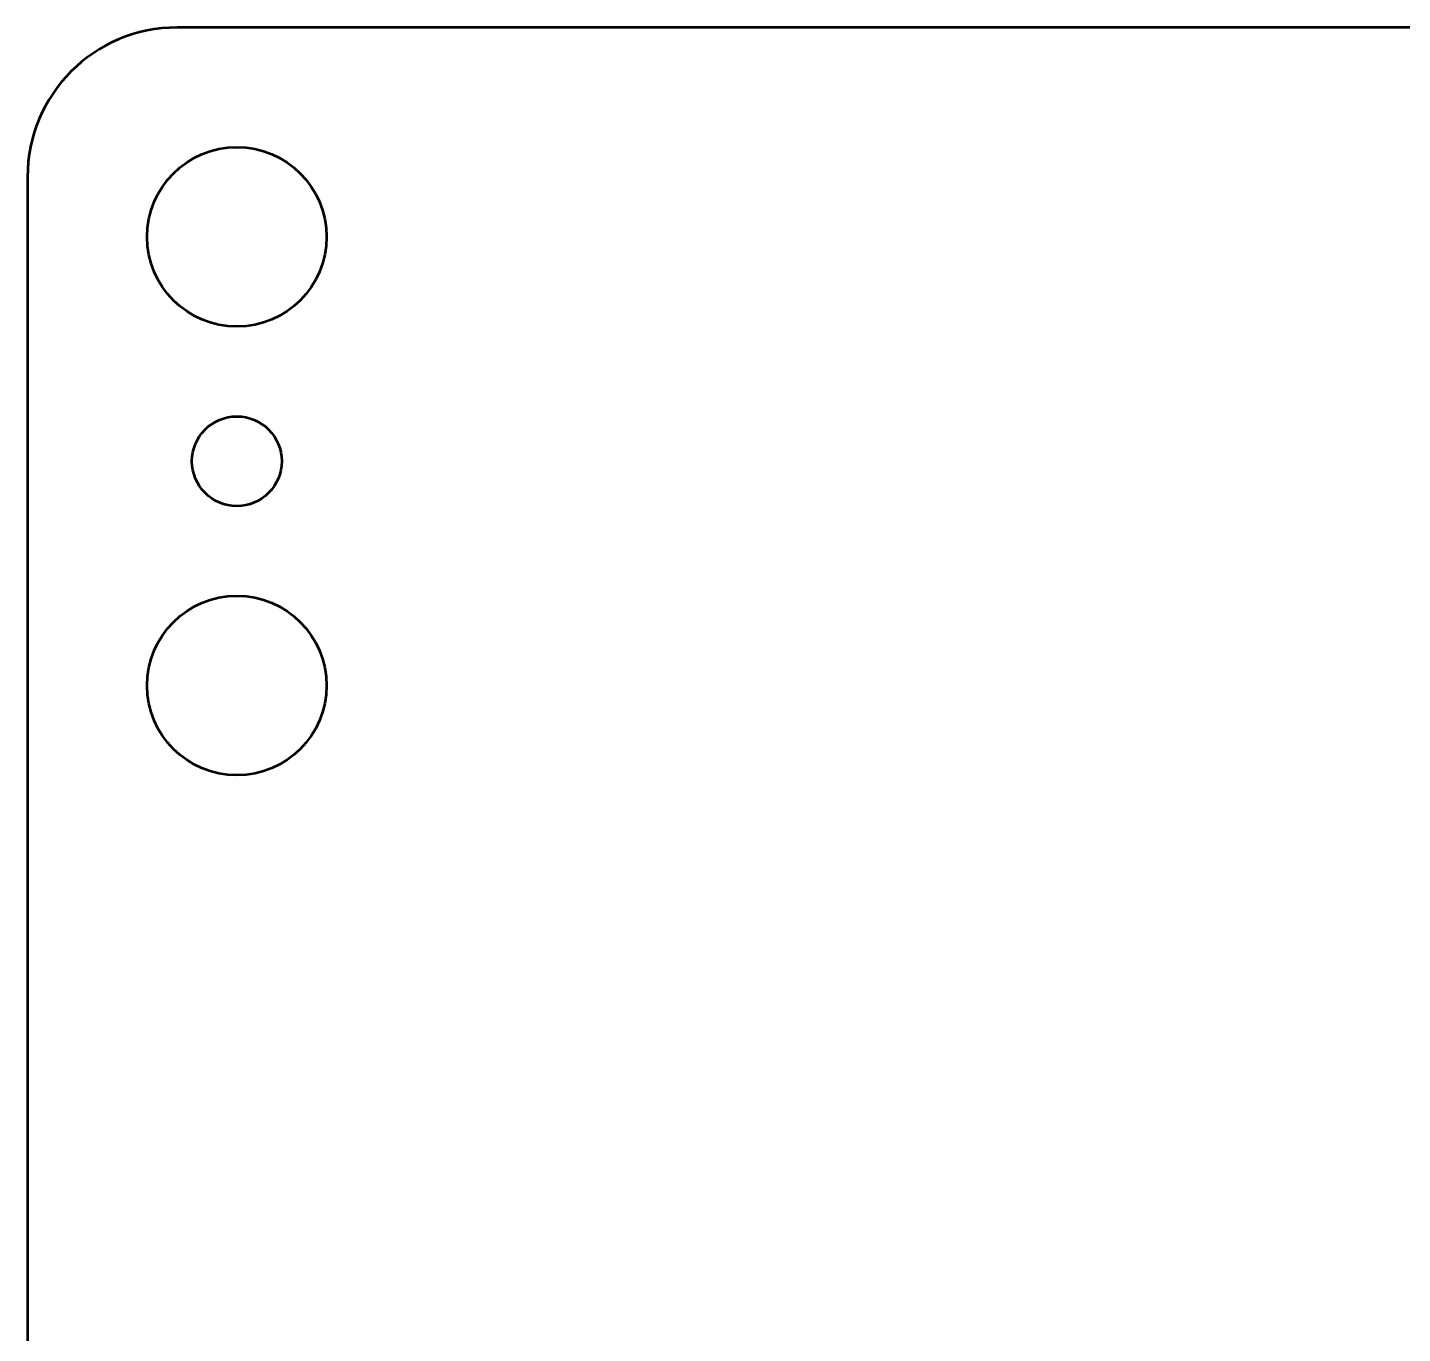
# Model space of a CAD drawing. Header units: centimetres. Extents: x -10.4 to 10.4, y -14.9 to 14.9.
# Drawn here: x -10.45 to -5.852, y 10.584 to 14.95 of the extents above; entities that cross this region are included whole.
import ezdxf

# ---------------------------------------------------------------- set-up
doc = ezdxf.new("R2010")
doc.units = ezdxf.units.CM
doc.header["$MEASUREMENT"] = 0
doc.layers.add('Layer 1', color=7, linetype='Continuous')

msp = doc.modelspace()

# ---------------------------------------------------------------- linework, layer by layer
at = {"layer": 'Layer 1', "lineweight": 53}
for centre, major_axis in [((-9.74999, 14.24999), (0, 0.30001)), ((-9.75, 13.5), (0, 0.15)), ((-9.74999, 12.74999), (0, 0.30001))]:
    msp.add_ellipse(centre, major_axis=major_axis, ratio=1, dxfattribs=at)
msp.add_open_spline([(-10.45, -14.45), (-10.45, -14.45), (-10.45, 14.45), (-10.45, 14.45), (-10.45, 14.45), (-10.45, 14.72614), (-10.22614, 14.95), (-9.95, 14.95), (-9.95, 14.95), (-9.95, 14.95), (9.95, 14.95), (9.95, 14.95), (9.95, 14.95), (10.22614, 14.95), (10.45, 14.72614), (10.45, 14.45), (10.45, 14.45), (10.45, 14.45), (10.45, -14.45), (10.45, -14.45), (10.45, -14.45), (10.45, -14.72614), (10.22614, -14.95), (9.95, -14.95), (9.95, -14.95), (9.95, -14.95), (-9.95, -14.95), (-9.95, -14.95), (-9.95, -14.95), (-10.22614, -14.95), (-10.45, -14.72614), (-10.45, -14.45)], degree=3, knots=[0, 0, 0, 0, 0.1111111, 0.1111111, 0.1111111, 0.1111111, 0.2222222, 0.2222222, 0.2222222, 0.2222222, 0.3333333, 0.3333333, 0.3333333, 0.3333333, 0.4444444, 0.4444444, 0.4444444, 0.4444444, 0.5555556, 0.5555556, 0.5555556, 0.5555556, 0.6666667, 0.6666667, 0.6666667, 0.6666667, 0.7777778, 0.7777778, 0.7777778, 0.7777778, 1, 1, 1, 1], dxfattribs=at)

doc.saveas('drawing.dxf')
